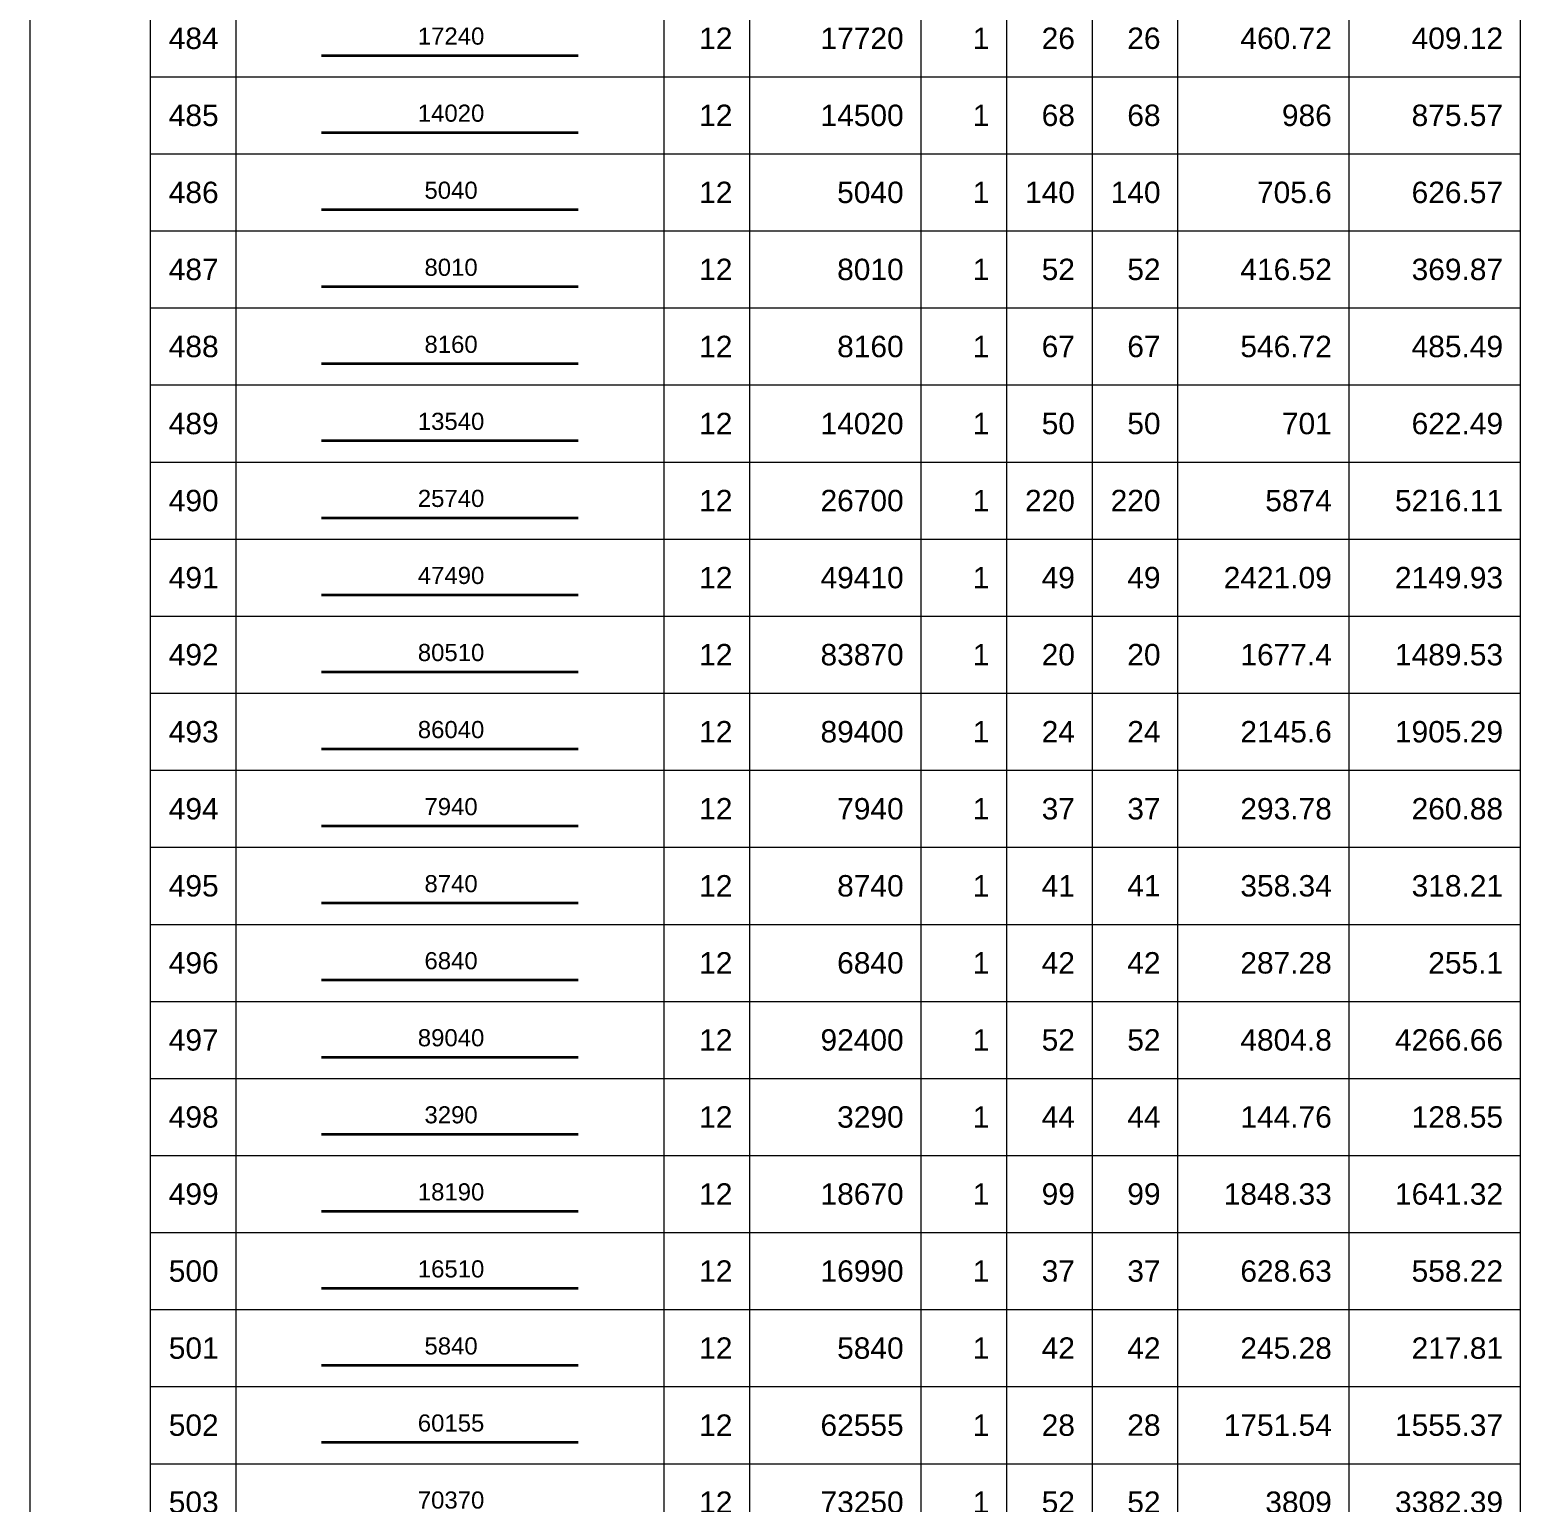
# Model space of a CAD drawing. Header units: millimetres. Extents: x -415354 to 883813, y -531490 to 486716.
# Drawn here: x 798740 to 816146, y -495940 to -478742 of the extents above; entities that cross this region are included whole.
import ezdxf
from ezdxf.enums import TextEntityAlignment as Align

# ---------------------------------------------------------------- set-up
doc = ezdxf.new("R2010")
doc.units = ezdxf.units.MM
doc.header["$MEASUREMENT"] = 0
for name, color, linetype, lineweight in [('NDC_FRAME', 7, 'Continuous', 20), ('NDC_S_REBAR', 4, 'Continuous', 35), ('NDC_S_VN TEXT', 7, 'Continuous', 20), ('NDC_Table', 3, 'Continuous', 20)]:
    doc.layers.add(name, color=color, linetype=linetype, lineweight=lineweight)
doc.styles.add('ARIAL', font='arial.ttf', dxfattribs={"width": 0.8})

# ---------------------------------------------------------------- blocks, each defined once
blk = doc.blocks.new('dang01')
at = {"layer": 'NDC_S_REBAR'}
blk.add_line((3405, -650), (6405, -650), dxfattribs=at)
at = {"layer": 'NDC_Table'}
for p, q in [((0, 0), (0, -900)), ((1405, 0), (1405, -900)), ((2405, 0), (2405, -900)), ((7405, 0), (7405, -900)), ((8405, 0), (8405, -900)), ((10405, 0), (10405, -900)), ((11405, 0), (11405, -900)), ((12405, 0), (12405, -900)), ((13405, 0), (13405, -900)), ((15405, 0), (15405, -900)), ((17405, 0), (17405, -900)), ((1405, -900), (17405, -900))]:
    blk.add_line(p, q, dxfattribs=at)
at = {"layer": 'NDC_S_VN TEXT', "style": 'ARIAL'}
for p in [(2205, -450), (8205, -450), (10205, -450), (11205, -450), (12205, -450), (13205, -450), (15205, -450), (17205, -450)]:
    blk.add_attdef('D03', text='', height=250, dxfattribs=at).set_placement(p, align=Align.MIDDLE_RIGHT)
blk.add_attdef('00000000', text='', height=200, dxfattribs=at).set_placement((4920, -425), align=Align.MIDDLE_CENTER)

msp = doc.modelspace()

# ---------------------------------------------------------------- block references
at = {"layer": 'NDC_FRAME'}
ref = msp.add_blockref('dang01', (798740.5, -478390.5), dxfattribs=at)
ref.add_attrib('D03', '484', dxfattribs={"layer": 'NDC_S_VN TEXT', "height": 250, "style": 'ARIAL'}).set_placement((800945.8, -478840.5), align=Align.MIDDLE_RIGHT)
ref.add_attrib('00000000', '17240', dxfattribs={"layer": 'NDC_S_VN TEXT', "height": 200, "style": 'ARIAL'}).set_placement((803660.1, -478815.2), align=Align.MIDDLE_CENTER)
ref.add_attrib('D03', '12', dxfattribs={"layer": 'NDC_S_VN TEXT', "height": 250, "style": 'ARIAL'}).set_placement((806945.8, -478840.5), align=Align.MIDDLE_RIGHT)
ref.add_attrib('D03', '17720', dxfattribs={"layer": 'NDC_S_VN TEXT', "height": 250, "style": 'ARIAL'}).set_placement((808945.8, -478840.5), align=Align.MIDDLE_RIGHT)
ref.add_attrib('D03', '1', dxfattribs={"layer": 'NDC_S_VN TEXT', "height": 250, "style": 'ARIAL'}).set_placement((809945.8, -478840.5), align=Align.MIDDLE_RIGHT)
ref.add_attrib('D03', '26', dxfattribs={"layer": 'NDC_S_VN TEXT', "height": 250, "style": 'ARIAL'}).set_placement((810945.8, -478840.5), align=Align.MIDDLE_RIGHT)
ref.add_attrib('D03', '26', dxfattribs={"layer": 'NDC_S_VN TEXT', "height": 250, "style": 'ARIAL'}).set_placement((811945.8, -478840.2), align=Align.MIDDLE_RIGHT)
ref.add_attrib('D03', '460.72', dxfattribs={"layer": 'NDC_S_VN TEXT', "height": 250, "style": 'ARIAL'}).set_placement((813945.8, -478840.5), align=Align.MIDDLE_RIGHT)
ref.add_attrib('D03', '409.12', dxfattribs={"layer": 'NDC_S_VN TEXT', "height": 250, "style": 'ARIAL'}).set_placement((815945.8, -478840.5), align=Align.MIDDLE_RIGHT)
ref = msp.add_blockref('dang01', (798740.5, -479290.5), dxfattribs=at)
ref.add_attrib('D03', '485', dxfattribs={"layer": 'NDC_S_VN TEXT', "height": 250, "style": 'ARIAL'}).set_placement((800945.8, -479740.5), align=Align.MIDDLE_RIGHT)
ref.add_attrib('00000000', '14020', dxfattribs={"layer": 'NDC_S_VN TEXT', "height": 200, "style": 'ARIAL'}).set_placement((803660.1, -479715.2), align=Align.MIDDLE_CENTER)
ref.add_attrib('D03', '12', dxfattribs={"layer": 'NDC_S_VN TEXT', "height": 250, "style": 'ARIAL'}).set_placement((806945.8, -479740.5), align=Align.MIDDLE_RIGHT)
ref.add_attrib('D03', '14500', dxfattribs={"layer": 'NDC_S_VN TEXT', "height": 250, "style": 'ARIAL'}).set_placement((808945.8, -479740.5), align=Align.MIDDLE_RIGHT)
ref.add_attrib('D03', '1', dxfattribs={"layer": 'NDC_S_VN TEXT', "height": 250, "style": 'ARIAL'}).set_placement((809945.8, -479740.5), align=Align.MIDDLE_RIGHT)
ref.add_attrib('D03', '68', dxfattribs={"layer": 'NDC_S_VN TEXT', "height": 250, "style": 'ARIAL'}).set_placement((810945.8, -479740.5), align=Align.MIDDLE_RIGHT)
ref.add_attrib('D03', '68', dxfattribs={"layer": 'NDC_S_VN TEXT', "height": 250, "style": 'ARIAL'}).set_placement((811945.8, -479740.2), align=Align.MIDDLE_RIGHT)
ref.add_attrib('D03', '986', dxfattribs={"layer": 'NDC_S_VN TEXT', "height": 250, "style": 'ARIAL'}).set_placement((813945.8, -479740.5), align=Align.MIDDLE_RIGHT)
ref.add_attrib('D03', '875.57', dxfattribs={"layer": 'NDC_S_VN TEXT', "height": 250, "style": 'ARIAL'}).set_placement((815945.8, -479740.5), align=Align.MIDDLE_RIGHT)
ref = msp.add_blockref('dang01', (798740.5, -480190.5), dxfattribs=at)
ref.add_attrib('D03', '486', dxfattribs={"layer": 'NDC_S_VN TEXT', "height": 250, "style": 'ARIAL'}).set_placement((800945.8, -480640.5), align=Align.MIDDLE_RIGHT)
ref.add_attrib('00000000', '5040', dxfattribs={"layer": 'NDC_S_VN TEXT', "height": 200, "style": 'ARIAL'}).set_placement((803660.1, -480615.2), align=Align.MIDDLE_CENTER)
ref.add_attrib('D03', '12', dxfattribs={"layer": 'NDC_S_VN TEXT', "height": 250, "style": 'ARIAL'}).set_placement((806945.8, -480640.5), align=Align.MIDDLE_RIGHT)
ref.add_attrib('D03', '5040', dxfattribs={"layer": 'NDC_S_VN TEXT', "height": 250, "style": 'ARIAL'}).set_placement((808945.8, -480640.5), align=Align.MIDDLE_RIGHT)
ref.add_attrib('D03', '1', dxfattribs={"layer": 'NDC_S_VN TEXT', "height": 250, "style": 'ARIAL'}).set_placement((809945.8, -480640.5), align=Align.MIDDLE_RIGHT)
ref.add_attrib('D03', '140', dxfattribs={"layer": 'NDC_S_VN TEXT', "height": 250, "style": 'ARIAL'}).set_placement((810945.8, -480640.5), align=Align.MIDDLE_RIGHT)
ref.add_attrib('D03', '140', dxfattribs={"layer": 'NDC_S_VN TEXT', "height": 250, "style": 'ARIAL'}).set_placement((811945.8, -480640.2), align=Align.MIDDLE_RIGHT)
ref.add_attrib('D03', '705.6', dxfattribs={"layer": 'NDC_S_VN TEXT', "height": 250, "style": 'ARIAL'}).set_placement((813945.8, -480640.5), align=Align.MIDDLE_RIGHT)
ref.add_attrib('D03', '626.57', dxfattribs={"layer": 'NDC_S_VN TEXT', "height": 250, "style": 'ARIAL'}).set_placement((815945.8, -480640.5), align=Align.MIDDLE_RIGHT)
ref = msp.add_blockref('dang01', (798740.5, -481090.5), dxfattribs=at)
ref.add_attrib('D03', '487', dxfattribs={"layer": 'NDC_S_VN TEXT', "height": 250, "style": 'ARIAL'}).set_placement((800945.8, -481540.5), align=Align.MIDDLE_RIGHT)
ref.add_attrib('00000000', '8010', dxfattribs={"layer": 'NDC_S_VN TEXT', "height": 200, "style": 'ARIAL'}).set_placement((803660.1, -481515.2), align=Align.MIDDLE_CENTER)
ref.add_attrib('D03', '12', dxfattribs={"layer": 'NDC_S_VN TEXT', "height": 250, "style": 'ARIAL'}).set_placement((806945.8, -481540.5), align=Align.MIDDLE_RIGHT)
ref.add_attrib('D03', '8010', dxfattribs={"layer": 'NDC_S_VN TEXT', "height": 250, "style": 'ARIAL'}).set_placement((808945.8, -481540.5), align=Align.MIDDLE_RIGHT)
ref.add_attrib('D03', '1', dxfattribs={"layer": 'NDC_S_VN TEXT', "height": 250, "style": 'ARIAL'}).set_placement((809945.8, -481540.5), align=Align.MIDDLE_RIGHT)
ref.add_attrib('D03', '52', dxfattribs={"layer": 'NDC_S_VN TEXT', "height": 250, "style": 'ARIAL'}).set_placement((810945.8, -481540.5), align=Align.MIDDLE_RIGHT)
ref.add_attrib('D03', '52', dxfattribs={"layer": 'NDC_S_VN TEXT', "height": 250, "style": 'ARIAL'}).set_placement((811945.8, -481540.2), align=Align.MIDDLE_RIGHT)
ref.add_attrib('D03', '416.52', dxfattribs={"layer": 'NDC_S_VN TEXT', "height": 250, "style": 'ARIAL'}).set_placement((813945.8, -481540.5), align=Align.MIDDLE_RIGHT)
ref.add_attrib('D03', '369.87', dxfattribs={"layer": 'NDC_S_VN TEXT', "height": 250, "style": 'ARIAL'}).set_placement((815945.8, -481540.5), align=Align.MIDDLE_RIGHT)
ref = msp.add_blockref('dang01', (798740.5, -481990.5), dxfattribs=at)
ref.add_attrib('D03', '488', dxfattribs={"layer": 'NDC_S_VN TEXT', "height": 250, "style": 'ARIAL'}).set_placement((800945.8, -482440.5), align=Align.MIDDLE_RIGHT)
ref.add_attrib('00000000', '8160', dxfattribs={"layer": 'NDC_S_VN TEXT', "height": 200, "style": 'ARIAL'}).set_placement((803660.1, -482415.2), align=Align.MIDDLE_CENTER)
ref.add_attrib('D03', '12', dxfattribs={"layer": 'NDC_S_VN TEXT', "height": 250, "style": 'ARIAL'}).set_placement((806945.8, -482440.5), align=Align.MIDDLE_RIGHT)
ref.add_attrib('D03', '8160', dxfattribs={"layer": 'NDC_S_VN TEXT', "height": 250, "style": 'ARIAL'}).set_placement((808945.8, -482440.5), align=Align.MIDDLE_RIGHT)
ref.add_attrib('D03', '1', dxfattribs={"layer": 'NDC_S_VN TEXT', "height": 250, "style": 'ARIAL'}).set_placement((809945.8, -482440.5), align=Align.MIDDLE_RIGHT)
ref.add_attrib('D03', '67', dxfattribs={"layer": 'NDC_S_VN TEXT', "height": 250, "style": 'ARIAL'}).set_placement((810945.8, -482440.5), align=Align.MIDDLE_RIGHT)
ref.add_attrib('D03', '67', dxfattribs={"layer": 'NDC_S_VN TEXT', "height": 250, "style": 'ARIAL'}).set_placement((811945.8, -482440.2), align=Align.MIDDLE_RIGHT)
ref.add_attrib('D03', '546.72', dxfattribs={"layer": 'NDC_S_VN TEXT', "height": 250, "style": 'ARIAL'}).set_placement((813945.8, -482440.5), align=Align.MIDDLE_RIGHT)
ref.add_attrib('D03', '485.49', dxfattribs={"layer": 'NDC_S_VN TEXT', "height": 250, "style": 'ARIAL'}).set_placement((815945.8, -482440.5), align=Align.MIDDLE_RIGHT)
ref = msp.add_blockref('dang01', (798740.5, -482890.5), dxfattribs=at)
ref.add_attrib('D03', '489', dxfattribs={"layer": 'NDC_S_VN TEXT', "height": 250, "style": 'ARIAL'}).set_placement((800945.8, -483340.5), align=Align.MIDDLE_RIGHT)
ref.add_attrib('00000000', '13540', dxfattribs={"layer": 'NDC_S_VN TEXT', "height": 200, "style": 'ARIAL'}).set_placement((803660.1, -483315.2), align=Align.MIDDLE_CENTER)
ref.add_attrib('D03', '12', dxfattribs={"layer": 'NDC_S_VN TEXT', "height": 250, "style": 'ARIAL'}).set_placement((806945.8, -483340.5), align=Align.MIDDLE_RIGHT)
ref.add_attrib('D03', '14020', dxfattribs={"layer": 'NDC_S_VN TEXT', "height": 250, "style": 'ARIAL'}).set_placement((808945.8, -483340.5), align=Align.MIDDLE_RIGHT)
ref.add_attrib('D03', '1', dxfattribs={"layer": 'NDC_S_VN TEXT', "height": 250, "style": 'ARIAL'}).set_placement((809945.8, -483340.5), align=Align.MIDDLE_RIGHT)
ref.add_attrib('D03', '50', dxfattribs={"layer": 'NDC_S_VN TEXT', "height": 250, "style": 'ARIAL'}).set_placement((810945.8, -483340.5), align=Align.MIDDLE_RIGHT)
ref.add_attrib('D03', '50', dxfattribs={"layer": 'NDC_S_VN TEXT', "height": 250, "style": 'ARIAL'}).set_placement((811945.8, -483340.2), align=Align.MIDDLE_RIGHT)
ref.add_attrib('D03', '701', dxfattribs={"layer": 'NDC_S_VN TEXT', "height": 250, "style": 'ARIAL'}).set_placement((813945.8, -483340.5), align=Align.MIDDLE_RIGHT)
ref.add_attrib('D03', '622.49', dxfattribs={"layer": 'NDC_S_VN TEXT', "height": 250, "style": 'ARIAL'}).set_placement((815945.8, -483340.5), align=Align.MIDDLE_RIGHT)
ref = msp.add_blockref('dang01', (798740.5, -483790.5), dxfattribs=at)
ref.add_attrib('D03', '490', dxfattribs={"layer": 'NDC_S_VN TEXT', "height": 250, "style": 'ARIAL'}).set_placement((800945.8, -484240.5), align=Align.MIDDLE_RIGHT)
ref.add_attrib('00000000', '25740', dxfattribs={"layer": 'NDC_S_VN TEXT', "height": 200, "style": 'ARIAL'}).set_placement((803660.1, -484215.2), align=Align.MIDDLE_CENTER)
ref.add_attrib('D03', '12', dxfattribs={"layer": 'NDC_S_VN TEXT', "height": 250, "style": 'ARIAL'}).set_placement((806945.8, -484240.5), align=Align.MIDDLE_RIGHT)
ref.add_attrib('D03', '26700', dxfattribs={"layer": 'NDC_S_VN TEXT', "height": 250, "style": 'ARIAL'}).set_placement((808945.8, -484240.5), align=Align.MIDDLE_RIGHT)
ref.add_attrib('D03', '1', dxfattribs={"layer": 'NDC_S_VN TEXT', "height": 250, "style": 'ARIAL'}).set_placement((809945.8, -484240.5), align=Align.MIDDLE_RIGHT)
ref.add_attrib('D03', '220', dxfattribs={"layer": 'NDC_S_VN TEXT', "height": 250, "style": 'ARIAL'}).set_placement((810945.8, -484240.5), align=Align.MIDDLE_RIGHT)
ref.add_attrib('D03', '220', dxfattribs={"layer": 'NDC_S_VN TEXT', "height": 250, "style": 'ARIAL'}).set_placement((811945.8, -484240.2), align=Align.MIDDLE_RIGHT)
ref.add_attrib('D03', '5874', dxfattribs={"layer": 'NDC_S_VN TEXT', "height": 250, "style": 'ARIAL'}).set_placement((813945.8, -484240.5), align=Align.MIDDLE_RIGHT)
ref.add_attrib('D03', '5216.11', dxfattribs={"layer": 'NDC_S_VN TEXT', "height": 250, "style": 'ARIAL'}).set_placement((815945.8, -484240.5), align=Align.MIDDLE_RIGHT)
ref = msp.add_blockref('dang01', (798740.5, -484690.5), dxfattribs=at)
ref.add_attrib('D03', '491', dxfattribs={"layer": 'NDC_S_VN TEXT', "height": 250, "style": 'ARIAL'}).set_placement((800945.8, -485140.5), align=Align.MIDDLE_RIGHT)
ref.add_attrib('00000000', '47490', dxfattribs={"layer": 'NDC_S_VN TEXT', "height": 200, "style": 'ARIAL'}).set_placement((803660.1, -485115.2), align=Align.MIDDLE_CENTER)
ref.add_attrib('D03', '12', dxfattribs={"layer": 'NDC_S_VN TEXT', "height": 250, "style": 'ARIAL'}).set_placement((806945.8, -485140.5), align=Align.MIDDLE_RIGHT)
ref.add_attrib('D03', '49410', dxfattribs={"layer": 'NDC_S_VN TEXT', "height": 250, "style": 'ARIAL'}).set_placement((808945.8, -485140.5), align=Align.MIDDLE_RIGHT)
ref.add_attrib('D03', '1', dxfattribs={"layer": 'NDC_S_VN TEXT', "height": 250, "style": 'ARIAL'}).set_placement((809945.8, -485140.5), align=Align.MIDDLE_RIGHT)
ref.add_attrib('D03', '49', dxfattribs={"layer": 'NDC_S_VN TEXT', "height": 250, "style": 'ARIAL'}).set_placement((810945.8, -485140.5), align=Align.MIDDLE_RIGHT)
ref.add_attrib('D03', '49', dxfattribs={"layer": 'NDC_S_VN TEXT', "height": 250, "style": 'ARIAL'}).set_placement((811945.8, -485140.2), align=Align.MIDDLE_RIGHT)
ref.add_attrib('D03', '2421.09', dxfattribs={"layer": 'NDC_S_VN TEXT', "height": 250, "style": 'ARIAL'}).set_placement((813945.8, -485140.5), align=Align.MIDDLE_RIGHT)
ref.add_attrib('D03', '2149.93', dxfattribs={"layer": 'NDC_S_VN TEXT', "height": 250, "style": 'ARIAL'}).set_placement((815945.8, -485140.5), align=Align.MIDDLE_RIGHT)
ref = msp.add_blockref('dang01', (798740.5, -485590.5), dxfattribs=at)
ref.add_attrib('D03', '492', dxfattribs={"layer": 'NDC_S_VN TEXT', "height": 250, "style": 'ARIAL'}).set_placement((800945.8, -486040.5), align=Align.MIDDLE_RIGHT)
ref.add_attrib('00000000', '80510', dxfattribs={"layer": 'NDC_S_VN TEXT', "height": 200, "style": 'ARIAL'}).set_placement((803660.1, -486015.2), align=Align.MIDDLE_CENTER)
ref.add_attrib('D03', '12', dxfattribs={"layer": 'NDC_S_VN TEXT', "height": 250, "style": 'ARIAL'}).set_placement((806945.8, -486040.5), align=Align.MIDDLE_RIGHT)
ref.add_attrib('D03', '83870', dxfattribs={"layer": 'NDC_S_VN TEXT', "height": 250, "style": 'ARIAL'}).set_placement((808945.8, -486040.5), align=Align.MIDDLE_RIGHT)
ref.add_attrib('D03', '1', dxfattribs={"layer": 'NDC_S_VN TEXT', "height": 250, "style": 'ARIAL'}).set_placement((809945.8, -486040.5), align=Align.MIDDLE_RIGHT)
ref.add_attrib('D03', '20', dxfattribs={"layer": 'NDC_S_VN TEXT', "height": 250, "style": 'ARIAL'}).set_placement((810945.8, -486040.5), align=Align.MIDDLE_RIGHT)
ref.add_attrib('D03', '20', dxfattribs={"layer": 'NDC_S_VN TEXT', "height": 250, "style": 'ARIAL'}).set_placement((811945.8, -486040.2), align=Align.MIDDLE_RIGHT)
ref.add_attrib('D03', '1677.4', dxfattribs={"layer": 'NDC_S_VN TEXT', "height": 250, "style": 'ARIAL'}).set_placement((813945.8, -486040.5), align=Align.MIDDLE_RIGHT)
ref.add_attrib('D03', '1489.53', dxfattribs={"layer": 'NDC_S_VN TEXT', "height": 250, "style": 'ARIAL'}).set_placement((815945.8, -486040.5), align=Align.MIDDLE_RIGHT)
ref = msp.add_blockref('dang01', (798740.5, -486490.5), dxfattribs=at)
ref.add_attrib('D03', '493', dxfattribs={"layer": 'NDC_S_VN TEXT', "height": 250, "style": 'ARIAL'}).set_placement((800945.8, -486940.5), align=Align.MIDDLE_RIGHT)
ref.add_attrib('00000000', '86040', dxfattribs={"layer": 'NDC_S_VN TEXT', "height": 200, "style": 'ARIAL'}).set_placement((803660.1, -486915.2), align=Align.MIDDLE_CENTER)
ref.add_attrib('D03', '12', dxfattribs={"layer": 'NDC_S_VN TEXT', "height": 250, "style": 'ARIAL'}).set_placement((806945.8, -486940.5), align=Align.MIDDLE_RIGHT)
ref.add_attrib('D03', '89400', dxfattribs={"layer": 'NDC_S_VN TEXT', "height": 250, "style": 'ARIAL'}).set_placement((808945.8, -486940.5), align=Align.MIDDLE_RIGHT)
ref.add_attrib('D03', '1', dxfattribs={"layer": 'NDC_S_VN TEXT', "height": 250, "style": 'ARIAL'}).set_placement((809945.8, -486940.5), align=Align.MIDDLE_RIGHT)
ref.add_attrib('D03', '24', dxfattribs={"layer": 'NDC_S_VN TEXT', "height": 250, "style": 'ARIAL'}).set_placement((810945.8, -486940.5), align=Align.MIDDLE_RIGHT)
ref.add_attrib('D03', '24', dxfattribs={"layer": 'NDC_S_VN TEXT', "height": 250, "style": 'ARIAL'}).set_placement((811945.8, -486940.2), align=Align.MIDDLE_RIGHT)
ref.add_attrib('D03', '2145.6', dxfattribs={"layer": 'NDC_S_VN TEXT', "height": 250, "style": 'ARIAL'}).set_placement((813945.8, -486940.5), align=Align.MIDDLE_RIGHT)
ref.add_attrib('D03', '1905.29', dxfattribs={"layer": 'NDC_S_VN TEXT', "height": 250, "style": 'ARIAL'}).set_placement((815945.8, -486940.5), align=Align.MIDDLE_RIGHT)
ref = msp.add_blockref('dang01', (798740.5, -487390.5), dxfattribs=at)
ref.add_attrib('D03', '494', dxfattribs={"layer": 'NDC_S_VN TEXT', "height": 250, "style": 'ARIAL'}).set_placement((800945.8, -487840.5), align=Align.MIDDLE_RIGHT)
ref.add_attrib('00000000', '7940', dxfattribs={"layer": 'NDC_S_VN TEXT', "height": 200, "style": 'ARIAL'}).set_placement((803660.1, -487815.2), align=Align.MIDDLE_CENTER)
ref.add_attrib('D03', '12', dxfattribs={"layer": 'NDC_S_VN TEXT', "height": 250, "style": 'ARIAL'}).set_placement((806945.8, -487840.5), align=Align.MIDDLE_RIGHT)
ref.add_attrib('D03', '7940', dxfattribs={"layer": 'NDC_S_VN TEXT', "height": 250, "style": 'ARIAL'}).set_placement((808945.8, -487840.5), align=Align.MIDDLE_RIGHT)
ref.add_attrib('D03', '1', dxfattribs={"layer": 'NDC_S_VN TEXT', "height": 250, "style": 'ARIAL'}).set_placement((809945.8, -487840.5), align=Align.MIDDLE_RIGHT)
ref.add_attrib('D03', '37', dxfattribs={"layer": 'NDC_S_VN TEXT', "height": 250, "style": 'ARIAL'}).set_placement((810945.8, -487840.5), align=Align.MIDDLE_RIGHT)
ref.add_attrib('D03', '37', dxfattribs={"layer": 'NDC_S_VN TEXT', "height": 250, "style": 'ARIAL'}).set_placement((811945.8, -487840.2), align=Align.MIDDLE_RIGHT)
ref.add_attrib('D03', '293.78', dxfattribs={"layer": 'NDC_S_VN TEXT', "height": 250, "style": 'ARIAL'}).set_placement((813945.8, -487840.5), align=Align.MIDDLE_RIGHT)
ref.add_attrib('D03', '260.88', dxfattribs={"layer": 'NDC_S_VN TEXT', "height": 250, "style": 'ARIAL'}).set_placement((815945.8, -487840.5), align=Align.MIDDLE_RIGHT)
ref = msp.add_blockref('dang01', (798740.5, -488290.5), dxfattribs=at)
ref.add_attrib('D03', '495', dxfattribs={"layer": 'NDC_S_VN TEXT', "height": 250, "style": 'ARIAL'}).set_placement((800945.8, -488740.5), align=Align.MIDDLE_RIGHT)
ref.add_attrib('00000000', '8740', dxfattribs={"layer": 'NDC_S_VN TEXT', "height": 200, "style": 'ARIAL'}).set_placement((803660.1, -488715.2), align=Align.MIDDLE_CENTER)
ref.add_attrib('D03', '12', dxfattribs={"layer": 'NDC_S_VN TEXT', "height": 250, "style": 'ARIAL'}).set_placement((806945.8, -488740.5), align=Align.MIDDLE_RIGHT)
ref.add_attrib('D03', '8740', dxfattribs={"layer": 'NDC_S_VN TEXT', "height": 250, "style": 'ARIAL'}).set_placement((808945.8, -488740.5), align=Align.MIDDLE_RIGHT)
ref.add_attrib('D03', '1', dxfattribs={"layer": 'NDC_S_VN TEXT', "height": 250, "style": 'ARIAL'}).set_placement((809945.8, -488740.5), align=Align.MIDDLE_RIGHT)
ref.add_attrib('D03', '41', dxfattribs={"layer": 'NDC_S_VN TEXT', "height": 250, "style": 'ARIAL'}).set_placement((810945.8, -488740.5), align=Align.MIDDLE_RIGHT)
ref.add_attrib('D03', '41', dxfattribs={"layer": 'NDC_S_VN TEXT', "height": 250, "style": 'ARIAL'}).set_placement((811945.8, -488740.2), align=Align.MIDDLE_RIGHT)
ref.add_attrib('D03', '358.34', dxfattribs={"layer": 'NDC_S_VN TEXT', "height": 250, "style": 'ARIAL'}).set_placement((813945.8, -488740.5), align=Align.MIDDLE_RIGHT)
ref.add_attrib('D03', '318.21', dxfattribs={"layer": 'NDC_S_VN TEXT', "height": 250, "style": 'ARIAL'}).set_placement((815945.8, -488740.5), align=Align.MIDDLE_RIGHT)
ref = msp.add_blockref('dang01', (798740.5, -489190.5), dxfattribs=at)
ref.add_attrib('D03', '496', dxfattribs={"layer": 'NDC_S_VN TEXT', "height": 250, "style": 'ARIAL'}).set_placement((800945.8, -489640.5), align=Align.MIDDLE_RIGHT)
ref.add_attrib('00000000', '6840', dxfattribs={"layer": 'NDC_S_VN TEXT', "height": 200, "style": 'ARIAL'}).set_placement((803660.1, -489615.2), align=Align.MIDDLE_CENTER)
ref.add_attrib('D03', '12', dxfattribs={"layer": 'NDC_S_VN TEXT', "height": 250, "style": 'ARIAL'}).set_placement((806945.8, -489640.5), align=Align.MIDDLE_RIGHT)
ref.add_attrib('D03', '6840', dxfattribs={"layer": 'NDC_S_VN TEXT', "height": 250, "style": 'ARIAL'}).set_placement((808945.8, -489640.5), align=Align.MIDDLE_RIGHT)
ref.add_attrib('D03', '1', dxfattribs={"layer": 'NDC_S_VN TEXT', "height": 250, "style": 'ARIAL'}).set_placement((809945.8, -489640.5), align=Align.MIDDLE_RIGHT)
ref.add_attrib('D03', '42', dxfattribs={"layer": 'NDC_S_VN TEXT', "height": 250, "style": 'ARIAL'}).set_placement((810945.8, -489640.5), align=Align.MIDDLE_RIGHT)
ref.add_attrib('D03', '42', dxfattribs={"layer": 'NDC_S_VN TEXT', "height": 250, "style": 'ARIAL'}).set_placement((811945.8, -489640.2), align=Align.MIDDLE_RIGHT)
ref.add_attrib('D03', '287.28', dxfattribs={"layer": 'NDC_S_VN TEXT', "height": 250, "style": 'ARIAL'}).set_placement((813945.8, -489640.5), align=Align.MIDDLE_RIGHT)
ref.add_attrib('D03', '255.1', dxfattribs={"layer": 'NDC_S_VN TEXT', "height": 250, "style": 'ARIAL'}).set_placement((815945.8, -489640.5), align=Align.MIDDLE_RIGHT)
ref = msp.add_blockref('dang01', (798740.5, -490090.5), dxfattribs=at)
ref.add_attrib('D03', '497', dxfattribs={"layer": 'NDC_S_VN TEXT', "height": 250, "style": 'ARIAL'}).set_placement((800945.8, -490540.5), align=Align.MIDDLE_RIGHT)
ref.add_attrib('00000000', '89040', dxfattribs={"layer": 'NDC_S_VN TEXT', "height": 200, "style": 'ARIAL'}).set_placement((803660.1, -490515.2), align=Align.MIDDLE_CENTER)
ref.add_attrib('D03', '12', dxfattribs={"layer": 'NDC_S_VN TEXT', "height": 250, "style": 'ARIAL'}).set_placement((806945.8, -490540.5), align=Align.MIDDLE_RIGHT)
ref.add_attrib('D03', '92400', dxfattribs={"layer": 'NDC_S_VN TEXT', "height": 250, "style": 'ARIAL'}).set_placement((808945.8, -490540.5), align=Align.MIDDLE_RIGHT)
ref.add_attrib('D03', '1', dxfattribs={"layer": 'NDC_S_VN TEXT', "height": 250, "style": 'ARIAL'}).set_placement((809945.8, -490540.5), align=Align.MIDDLE_RIGHT)
ref.add_attrib('D03', '52', dxfattribs={"layer": 'NDC_S_VN TEXT', "height": 250, "style": 'ARIAL'}).set_placement((810945.8, -490540.5), align=Align.MIDDLE_RIGHT)
ref.add_attrib('D03', '52', dxfattribs={"layer": 'NDC_S_VN TEXT', "height": 250, "style": 'ARIAL'}).set_placement((811945.8, -490540.2), align=Align.MIDDLE_RIGHT)
ref.add_attrib('D03', '4804.8', dxfattribs={"layer": 'NDC_S_VN TEXT', "height": 250, "style": 'ARIAL'}).set_placement((813945.8, -490540.5), align=Align.MIDDLE_RIGHT)
ref.add_attrib('D03', '4266.66', dxfattribs={"layer": 'NDC_S_VN TEXT', "height": 250, "style": 'ARIAL'}).set_placement((815945.8, -490540.5), align=Align.MIDDLE_RIGHT)
ref = msp.add_blockref('dang01', (798740.5, -490990.5), dxfattribs=at)
ref.add_attrib('D03', '498', dxfattribs={"layer": 'NDC_S_VN TEXT', "height": 250, "style": 'ARIAL'}).set_placement((800945.8, -491440.5), align=Align.MIDDLE_RIGHT)
ref.add_attrib('00000000', '3290', dxfattribs={"layer": 'NDC_S_VN TEXT', "height": 200, "style": 'ARIAL'}).set_placement((803660.1, -491415.2), align=Align.MIDDLE_CENTER)
ref.add_attrib('D03', '12', dxfattribs={"layer": 'NDC_S_VN TEXT', "height": 250, "style": 'ARIAL'}).set_placement((806945.8, -491440.5), align=Align.MIDDLE_RIGHT)
ref.add_attrib('D03', '3290', dxfattribs={"layer": 'NDC_S_VN TEXT', "height": 250, "style": 'ARIAL'}).set_placement((808945.8, -491440.5), align=Align.MIDDLE_RIGHT)
ref.add_attrib('D03', '1', dxfattribs={"layer": 'NDC_S_VN TEXT', "height": 250, "style": 'ARIAL'}).set_placement((809945.8, -491440.5), align=Align.MIDDLE_RIGHT)
ref.add_attrib('D03', '44', dxfattribs={"layer": 'NDC_S_VN TEXT', "height": 250, "style": 'ARIAL'}).set_placement((810945.8, -491440.5), align=Align.MIDDLE_RIGHT)
ref.add_attrib('D03', '44', dxfattribs={"layer": 'NDC_S_VN TEXT', "height": 250, "style": 'ARIAL'}).set_placement((811945.8, -491440.2), align=Align.MIDDLE_RIGHT)
ref.add_attrib('D03', '144.76', dxfattribs={"layer": 'NDC_S_VN TEXT', "height": 250, "style": 'ARIAL'}).set_placement((813945.8, -491440.5), align=Align.MIDDLE_RIGHT)
ref.add_attrib('D03', '128.55', dxfattribs={"layer": 'NDC_S_VN TEXT', "height": 250, "style": 'ARIAL'}).set_placement((815945.8, -491440.5), align=Align.MIDDLE_RIGHT)
ref = msp.add_blockref('dang01', (798740.5, -491890.5), dxfattribs=at)
ref.add_attrib('D03', '499', dxfattribs={"layer": 'NDC_S_VN TEXT', "height": 250, "style": 'ARIAL'}).set_placement((800945.8, -492340.5), align=Align.MIDDLE_RIGHT)
ref.add_attrib('00000000', '18190', dxfattribs={"layer": 'NDC_S_VN TEXT', "height": 200, "style": 'ARIAL'}).set_placement((803660.1, -492315.2), align=Align.MIDDLE_CENTER)
ref.add_attrib('D03', '12', dxfattribs={"layer": 'NDC_S_VN TEXT', "height": 250, "style": 'ARIAL'}).set_placement((806945.8, -492340.5), align=Align.MIDDLE_RIGHT)
ref.add_attrib('D03', '18670', dxfattribs={"layer": 'NDC_S_VN TEXT', "height": 250, "style": 'ARIAL'}).set_placement((808945.8, -492340.5), align=Align.MIDDLE_RIGHT)
ref.add_attrib('D03', '1', dxfattribs={"layer": 'NDC_S_VN TEXT', "height": 250, "style": 'ARIAL'}).set_placement((809945.8, -492340.5), align=Align.MIDDLE_RIGHT)
ref.add_attrib('D03', '99', dxfattribs={"layer": 'NDC_S_VN TEXT', "height": 250, "style": 'ARIAL'}).set_placement((810945.8, -492340.5), align=Align.MIDDLE_RIGHT)
ref.add_attrib('D03', '99', dxfattribs={"layer": 'NDC_S_VN TEXT', "height": 250, "style": 'ARIAL'}).set_placement((811945.8, -492340.2), align=Align.MIDDLE_RIGHT)
ref.add_attrib('D03', '1848.33', dxfattribs={"layer": 'NDC_S_VN TEXT', "height": 250, "style": 'ARIAL'}).set_placement((813945.8, -492340.5), align=Align.MIDDLE_RIGHT)
ref.add_attrib('D03', '1641.32', dxfattribs={"layer": 'NDC_S_VN TEXT', "height": 250, "style": 'ARIAL'}).set_placement((815945.8, -492340.5), align=Align.MIDDLE_RIGHT)
ref = msp.add_blockref('dang01', (798740.5, -492790.5), dxfattribs=at)
ref.add_attrib('D03', '500', dxfattribs={"layer": 'NDC_S_VN TEXT', "height": 250, "style": 'ARIAL'}).set_placement((800945.8, -493240.5), align=Align.MIDDLE_RIGHT)
ref.add_attrib('00000000', '16510', dxfattribs={"layer": 'NDC_S_VN TEXT', "height": 200, "style": 'ARIAL'}).set_placement((803660.1, -493215.2), align=Align.MIDDLE_CENTER)
ref.add_attrib('D03', '12', dxfattribs={"layer": 'NDC_S_VN TEXT', "height": 250, "style": 'ARIAL'}).set_placement((806945.8, -493240.5), align=Align.MIDDLE_RIGHT)
ref.add_attrib('D03', '16990', dxfattribs={"layer": 'NDC_S_VN TEXT', "height": 250, "style": 'ARIAL'}).set_placement((808945.8, -493240.5), align=Align.MIDDLE_RIGHT)
ref.add_attrib('D03', '1', dxfattribs={"layer": 'NDC_S_VN TEXT', "height": 250, "style": 'ARIAL'}).set_placement((809945.8, -493240.5), align=Align.MIDDLE_RIGHT)
ref.add_attrib('D03', '37', dxfattribs={"layer": 'NDC_S_VN TEXT', "height": 250, "style": 'ARIAL'}).set_placement((810945.8, -493240.5), align=Align.MIDDLE_RIGHT)
ref.add_attrib('D03', '37', dxfattribs={"layer": 'NDC_S_VN TEXT', "height": 250, "style": 'ARIAL'}).set_placement((811945.8, -493240.2), align=Align.MIDDLE_RIGHT)
ref.add_attrib('D03', '628.63', dxfattribs={"layer": 'NDC_S_VN TEXT', "height": 250, "style": 'ARIAL'}).set_placement((813945.8, -493240.5), align=Align.MIDDLE_RIGHT)
ref.add_attrib('D03', '558.22', dxfattribs={"layer": 'NDC_S_VN TEXT', "height": 250, "style": 'ARIAL'}).set_placement((815945.8, -493240.5), align=Align.MIDDLE_RIGHT)
ref = msp.add_blockref('dang01', (798740.5, -493690.5), dxfattribs=at)
ref.add_attrib('D03', '501', dxfattribs={"layer": 'NDC_S_VN TEXT', "height": 250, "style": 'ARIAL'}).set_placement((800945.8, -494140.5), align=Align.MIDDLE_RIGHT)
ref.add_attrib('00000000', '5840', dxfattribs={"layer": 'NDC_S_VN TEXT', "height": 200, "style": 'ARIAL'}).set_placement((803660.1, -494115.2), align=Align.MIDDLE_CENTER)
ref.add_attrib('D03', '12', dxfattribs={"layer": 'NDC_S_VN TEXT', "height": 250, "style": 'ARIAL'}).set_placement((806945.8, -494140.5), align=Align.MIDDLE_RIGHT)
ref.add_attrib('D03', '5840', dxfattribs={"layer": 'NDC_S_VN TEXT', "height": 250, "style": 'ARIAL'}).set_placement((808945.8, -494140.5), align=Align.MIDDLE_RIGHT)
ref.add_attrib('D03', '1', dxfattribs={"layer": 'NDC_S_VN TEXT', "height": 250, "style": 'ARIAL'}).set_placement((809945.8, -494140.5), align=Align.MIDDLE_RIGHT)
ref.add_attrib('D03', '42', dxfattribs={"layer": 'NDC_S_VN TEXT', "height": 250, "style": 'ARIAL'}).set_placement((810945.8, -494140.5), align=Align.MIDDLE_RIGHT)
ref.add_attrib('D03', '42', dxfattribs={"layer": 'NDC_S_VN TEXT', "height": 250, "style": 'ARIAL'}).set_placement((811945.8, -494140.2), align=Align.MIDDLE_RIGHT)
ref.add_attrib('D03', '245.28', dxfattribs={"layer": 'NDC_S_VN TEXT', "height": 250, "style": 'ARIAL'}).set_placement((813945.8, -494140.5), align=Align.MIDDLE_RIGHT)
ref.add_attrib('D03', '217.81', dxfattribs={"layer": 'NDC_S_VN TEXT', "height": 250, "style": 'ARIAL'}).set_placement((815945.8, -494140.5), align=Align.MIDDLE_RIGHT)
ref = msp.add_blockref('dang01', (798740.5, -494590.5), dxfattribs=at)
ref.add_attrib('D03', '502', dxfattribs={"layer": 'NDC_S_VN TEXT', "height": 250, "style": 'ARIAL'}).set_placement((800945.8, -495040.5), align=Align.MIDDLE_RIGHT)
ref.add_attrib('00000000', '60155', dxfattribs={"layer": 'NDC_S_VN TEXT', "height": 200, "style": 'ARIAL'}).set_placement((803660.1, -495015.2), align=Align.MIDDLE_CENTER)
ref.add_attrib('D03', '12', dxfattribs={"layer": 'NDC_S_VN TEXT', "height": 250, "style": 'ARIAL'}).set_placement((806945.8, -495040.5), align=Align.MIDDLE_RIGHT)
ref.add_attrib('D03', '62555', dxfattribs={"layer": 'NDC_S_VN TEXT', "height": 250, "style": 'ARIAL'}).set_placement((808945.8, -495040.5), align=Align.MIDDLE_RIGHT)
ref.add_attrib('D03', '1', dxfattribs={"layer": 'NDC_S_VN TEXT', "height": 250, "style": 'ARIAL'}).set_placement((809945.8, -495040.5), align=Align.MIDDLE_RIGHT)
ref.add_attrib('D03', '28', dxfattribs={"layer": 'NDC_S_VN TEXT', "height": 250, "style": 'ARIAL'}).set_placement((810945.8, -495040.5), align=Align.MIDDLE_RIGHT)
ref.add_attrib('D03', '28', dxfattribs={"layer": 'NDC_S_VN TEXT', "height": 250, "style": 'ARIAL'}).set_placement((811945.8, -495040.2), align=Align.MIDDLE_RIGHT)
ref.add_attrib('D03', '1751.54', dxfattribs={"layer": 'NDC_S_VN TEXT', "height": 250, "style": 'ARIAL'}).set_placement((813945.8, -495040.5), align=Align.MIDDLE_RIGHT)
ref.add_attrib('D03', '1555.37', dxfattribs={"layer": 'NDC_S_VN TEXT', "height": 250, "style": 'ARIAL'}).set_placement((815945.8, -495040.5), align=Align.MIDDLE_RIGHT)
ref = msp.add_blockref('dang01', (798740.5, -495490.5), dxfattribs=at)
ref.add_attrib('D03', '503', dxfattribs={"layer": 'NDC_S_VN TEXT', "height": 250, "style": 'ARIAL'}).set_placement((800945.8, -495940.5), align=Align.MIDDLE_RIGHT)
ref.add_attrib('00000000', '70370', dxfattribs={"layer": 'NDC_S_VN TEXT', "height": 200, "style": 'ARIAL'}).set_placement((803660.1, -495915.2), align=Align.MIDDLE_CENTER)
ref.add_attrib('D03', '12', dxfattribs={"layer": 'NDC_S_VN TEXT', "height": 250, "style": 'ARIAL'}).set_placement((806945.8, -495940.5), align=Align.MIDDLE_RIGHT)
ref.add_attrib('D03', '73250', dxfattribs={"layer": 'NDC_S_VN TEXT', "height": 250, "style": 'ARIAL'}).set_placement((808945.8, -495940.5), align=Align.MIDDLE_RIGHT)
ref.add_attrib('D03', '1', dxfattribs={"layer": 'NDC_S_VN TEXT', "height": 250, "style": 'ARIAL'}).set_placement((809945.8, -495940.5), align=Align.MIDDLE_RIGHT)
ref.add_attrib('D03', '52', dxfattribs={"layer": 'NDC_S_VN TEXT', "height": 250, "style": 'ARIAL'}).set_placement((810945.8, -495940.5), align=Align.MIDDLE_RIGHT)
ref.add_attrib('D03', '52', dxfattribs={"layer": 'NDC_S_VN TEXT', "height": 250, "style": 'ARIAL'}).set_placement((811945.8, -495940.2), align=Align.MIDDLE_RIGHT)
ref.add_attrib('D03', '3809', dxfattribs={"layer": 'NDC_S_VN TEXT', "height": 250, "style": 'ARIAL'}).set_placement((813945.8, -495940.5), align=Align.MIDDLE_RIGHT)
ref.add_attrib('D03', '3382.39', dxfattribs={"layer": 'NDC_S_VN TEXT', "height": 250, "style": 'ARIAL'}).set_placement((815945.8, -495940.5), align=Align.MIDDLE_RIGHT)

doc.saveas('drawing.dxf')
